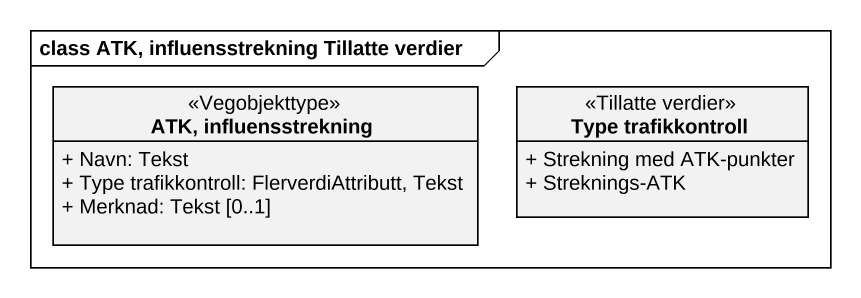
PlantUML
@startuml
mainframe class ATK, influensstrekning Tillatte verdier
hide circle
hide empty members
skinparam classAttributeIconSize 0
class "ATK, influensstrekning" as ATK_influensstrekning <<Vegobjekttype>> {
  + Navn: Tekst
  + Type trafikkontroll: FlerverdiAttributt, Tekst
  + Merknad: Tekst [0..1]
}
class "Type trafikkontroll" as Type_trafikkontroll <<Tillatte verdier>> {
  + Strekning med ATK-punkter
  + Streknings-ATK
}
@enduml
